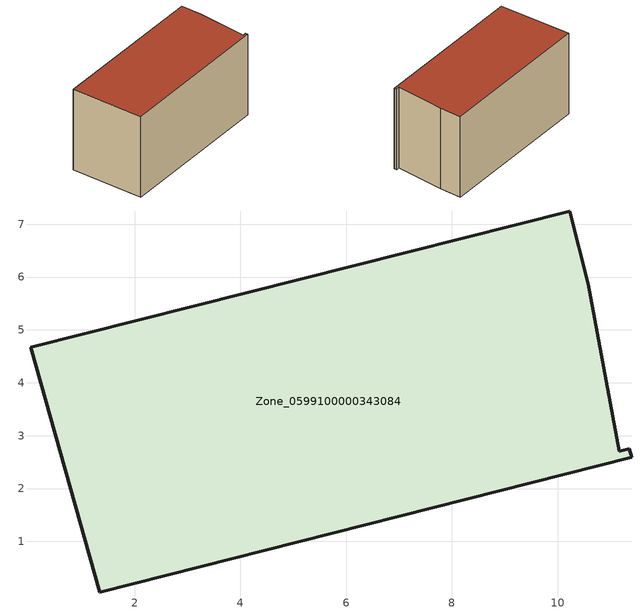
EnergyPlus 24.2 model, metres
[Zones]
Zone_0599100000343084
 floor ground (C_G): 10.58,5.86 11.16,2.71 11.36,2.76 11.4,2.59 1.34,0.04 0.03,4.67 10.23,7.25 z0
 wall outside (C_F): 10.23,7.25 0.03,4.67 1.34,0.04 11.4,2.59 11.36,2.76 11.16,2.71 10.58,5.86 10.23,7.25 z0:5.72
 roof outside (C_R): 11.16,2.71 10.58,5.86 10.23,7.25 0.03,4.67 1.34,0.04 11.4,2.59 11.36,2.76 z5.72
[BUILDING]
Pand.0599100000343084: North Axis=0; Terrain=City; Loads Convergence Tolerance Value=0.04; Temperature Convergence Tolerance Value=0.4; Solar Distribution=FullExterior; Maximum Number of Warmup Days=25; Minimum Number of Warmup Days=1
[Site:Location]
Rotterdam.The.Hague.AP_ZH_NLD Design_Conditions: Latitude=51.96; Longitude=4.45; Time Zone=1; Elevation=-4.5
[SITE:GROUNDTEMPERATURE:BUILDINGSURFACE]
18, 18, 18, 18, 18, 18, 18, 18, 18, 18, 18, 18
[MATERIAL] Thermal Absorptance=0.9; Solar Absorptance=0.7; Visible Absorptance=0.7
Name | Roughness | Thickness | Conductivity | Density | Specific Heat
G.TI.1992-2005 | MediumSmooth | 0.15 | 0.06 | 540 | 1210
F.TI.1992-2005 | Rough | 0.3 | 0.12 | 1920 | 840
R.TI.1992-2005 | MediumRough | 0.2 | 0.08 | 1500 | 1000
[CONSTRUCTION]
C_G: G.TI.1992-2005
C_F: F.TI.1992-2005
C_R: R.TI.1992-2005
[ZONE]
Zone_0599100000343084: Type=1; Multiplier=1; Ceiling Height=Autocalculate; Volume=Autocalculate; Floor Area=autocalculate; Part of Total Floor Area=Yes
[ZONEINFILTRATION:DESIGNFLOWRATE]
Infil_Zone_0599100000343084: Zone or ZoneList or Space or SpaceList=Zone_0599100000343084; Schedule=AlwaysOn; Design Flow Rate Calculation Method=Flow/Area; Flow Rate per Floor Area=0.0015; Constant Term Coefficient=1; Temperature Term Coefficient=0; Velocity Term Coefficient=0; Velocity Squared Term Coefficient=0
[HVACTEMPLATE:ZONE:IDEALLOADSAIRSYSTEM]
Zone_0599100000343084: Maximum Heating Supply Air Temperature=50; Minimum Cooling Supply Air Temperature=13; Maximum Heating Supply Air Humidity Ratio=0.0156; Minimum Cooling Supply Air Humidity Ratio=0.0077; Heating Limit=NoLimit; Cooling Limit=NoLimit; Dehumidification Control Type=ConstantSensibleHeatRatio; Cooling Sensible Heat Ratio=0.7; Dehumidification Setpoint=60; Humidification Control Type=None; Humidification Setpoint=30; Outdoor Air Method=None; Outdoor Air Flow Rate per Person=0.00944; Outdoor Air Flow Rate per Zone Floor Area=0; Outdoor Air Flow Rate per Zone=0; Demand Controlled Ventilation Type=None; Outdoor Air Economizer Type=NoEconomizer; Heat Recovery Type=None; Sensible Heat Recovery Effectiveness=0.7; Latent Heat Recovery Effectiveness=0.65
[ZONECONTROL:THERMOSTAT]
ThermostatControl_Zone_0599100000343084: Zone or ZoneList=Zone_0599100000343084; Control Type Schedule=DualSetpointControlType; Control 1=Thermostat_Zone_0599100000343084; Temperature Difference Between Cutout And Setpoint=0
[THERMOSTATSETPOINT:DUALSETPOINT]
Thermostat_Zone_0599100000343084: Heating Setpoint Temperature Schedule=HeatingSetpoint_Zone_0599100000343084; Cooling Setpoint Temperature Schedule=CoolingSetpoint_Zone_0599100000343084
[SCHEDULE:COMPACT]
HeatingSetpoint_Zone_0599100000343084: Through: 12/31, For: AllDays, Until: 24:00, 21
CoolingSetpoint_Zone_0599100000343084: Through: 12/31, For: AllDays, Until: 24:00, 24
DualSetpointControlType: Through: 12/31, For: AllDays, Until: 24:00, 4
AlwaysOn: Through: 12/31, For: AllDays, Until: 24:00, 1
